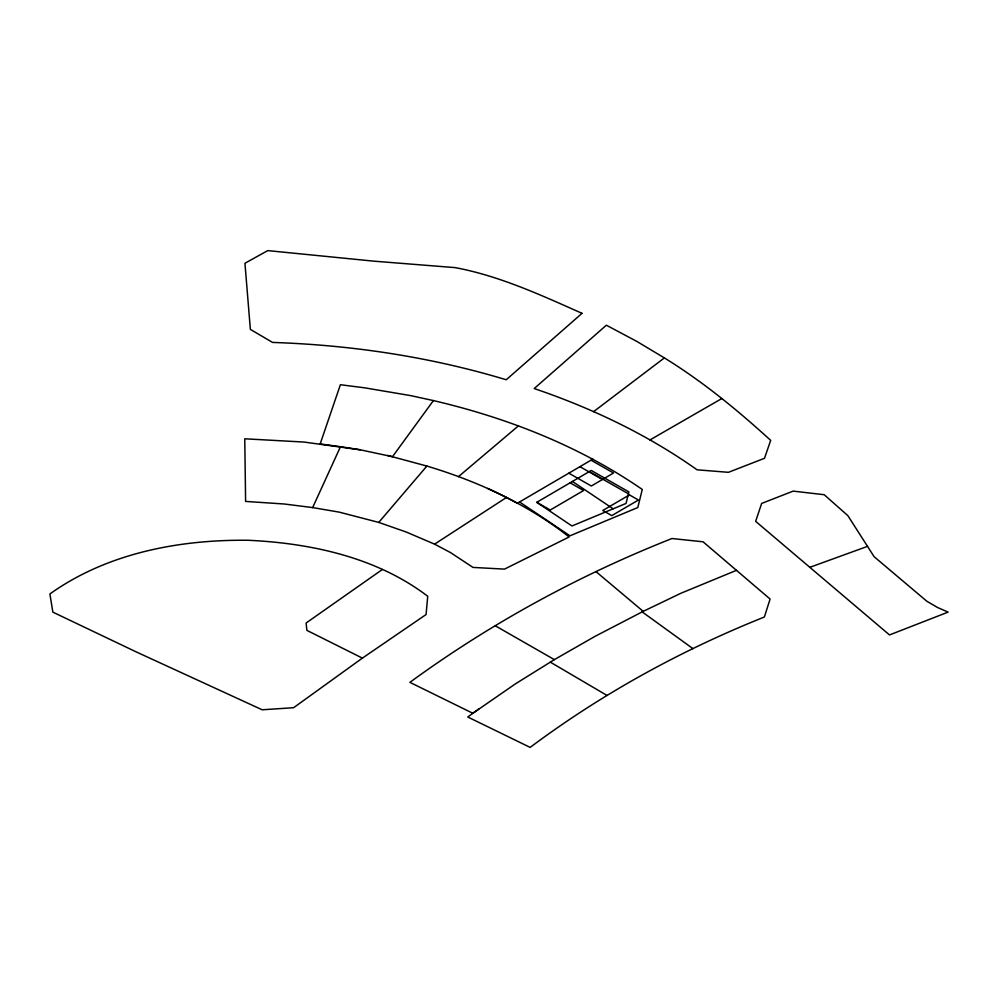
<?xml version="1.0" encoding="UTF-8"?>
<svg xmlns="http://www.w3.org/2000/svg" width="998" height="998" viewBox="0 0 998 998"><rect width="100%" height="100%" fill="white"/><g stroke="black" fill="none" stroke-linecap="round" stroke-linejoin="round"><path stroke-width="1.5" d="M360.241 449.799L303.978 442.052L244.76 438.796L245.608 501.42L284.255 504.002L312.661 507.583L340.48 446.705L360.241 449.799L392.488 456.697L433.406 400.585C507.458 417.888 579.476 446.056 642.275 489.457L637.797 507.533L569.97 535.814L519.584 501.982M312.661 507.583L339.22 512.136L378.753 522.403L426.882 466.066C458.169 475.422 488.746 487.548 517.401 503.241L592.899 459.092M458.506 476.62L518.436 425.859M593.573 411.663L664.369 357.92C702.692 381.473 737.497 410.128 770.681 440.368L764.505 458.294L728.415 472.316L697.066 469.809C647.378 434.567 591.789 408.132 534.217 388.546L606.36 325.211L636.861 341.428L664.369 357.92M478.803 708.967L467.763 717.001L530.15 747.39C601.944 693.747 681.197 650.247 764.368 617.014L770.094 599.049L703.054 541.802L671.966 538.521C579.077 575.21 490.579 623.451 409.891 682.345L472.852 713.283L515.567 683.767L554.352 659.628L594.87 636.437L643.211 611.362L595.856 571.517M362.386 658.119L426.071 614.543L427.73 596.28C376.857 557.458 311.214 543.211 248.34 540.28C179.328 539.444 106.923 553.166 49.9 593.96L52.857 612.136L135.815 651.719L262.162 709.79L293.599 707.707L362.386 658.119L306.885 630.362L306.124 623.001L382.334 569.509M378.753 522.403L406.261 532.034L434.579 544.147L506.497 497.466M536.774 502.318L591.253 470.445L628.89 491.902L626.045 503.429L571.979 525.971L536.774 502.318L550.272 510.015L583.593 490.517L570.095 482.832M649.923 439.956L721.878 398.514M736.462 570.332L680.96 593.236L642.138 611.874L692.949 648.65M809.852 567.313L867.511 546.368L874.086 556.672L926.805 601.22L937.459 607.458L948.1 612.111L889.505 634.94L755.648 521.343L761.649 503.429L793.173 491.116L824.211 494.721L847.876 515.667L867.511 546.368M340.48 446.705L320.171 443.96L340.38 384.729L364.495 387.798L410.827 395.645L433.406 400.585M387.573 455.45L426.882 466.066M434.579 544.147L450.41 552.518L472.99 567.413L504.477 569.122L569.11 536.974C544.272 517.189 516.44 501.57 487.623 488.421M591.041 460.178L613.545 473.002L591.327 486.001L568.823 473.177M589.381 471.543L628.428 493.798M579.925 466.677L602.443 479.502M495.357 625.821L554.352 659.628M550.322 662.148L606.946 695.406M572.44 481.46L613.146 508.805M582.034 313.335L506.223 379.764C430.412 356.872 351.658 345.046 272.579 342.426L250.361 329.39L244.947 263.26L267.751 250.61L373.751 261.152L455.188 267.626C499.487 275.91 541.041 295.109 582.034 313.335M629.439 494.896L602.78 510.489L611.786 515.617L638.446 500.023L629.439 494.896"/></g></svg>
